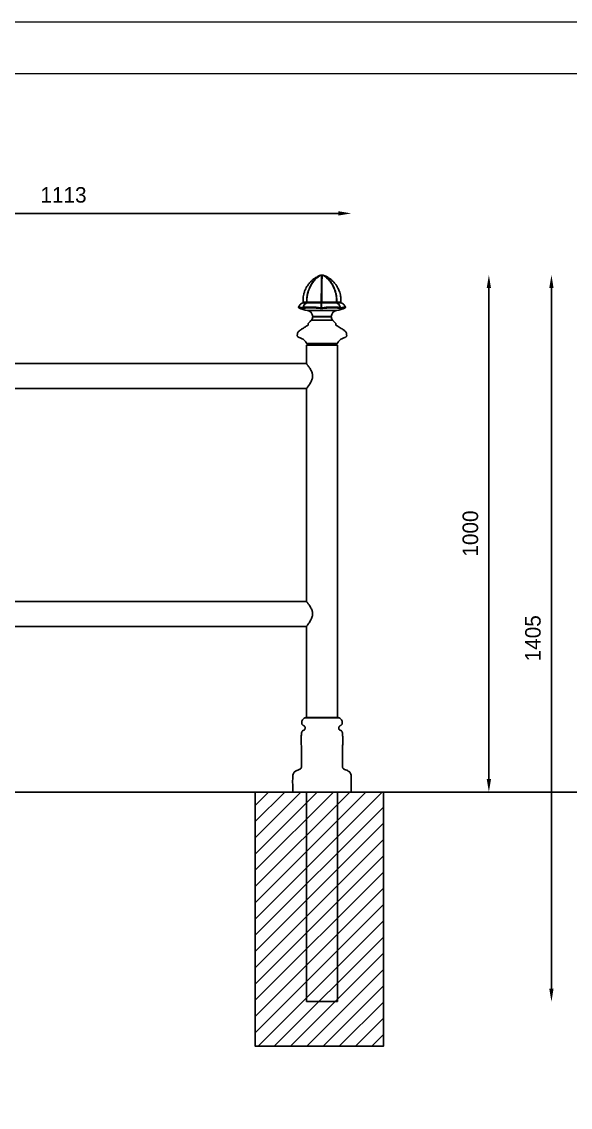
# Model space of a CAD drawing. Header units: millimetres. Extents: x 3225 to 9165, y -3447 to 753.
# Drawn here: x 4286 to 5347, y -1347 to 753 of the extents above; entities that cross this region are included whole.
import ezdxf

# ---------------------------------------------------------------- set-up
doc = ezdxf.new("R2010")
doc.units = ezdxf.units.MM
doc.header["$PDSIZE"] = -1
doc.layers.add('tabelka', color=155, linetype='Continuous')
doc.layers.add('WYMIAR', color=96, linetype='Continuous')
doc.dimstyles.new('1-1', dxfattribs={"dimtxt": 30, "dimasz": 25, "dimexe": 6.25, "dimexo": 30, "dimgap": 20.625, "dimtad": 1, "dimdec": 1, "dimtxsty": 'Standard', "dimcen": 0, "dimclrd": 2, "dimclre": 2, "dimclrt": 2, "dimadec": 0, "dimazin": 0, "dimtfac": 1, "dimtdec": 1, "dimtmove": 0, "dimatfit": 3, "dimfxl": 0, "dimarcsym": 0})

# ---------------------------------------------------------------- blocks, each defined once
blk = doc.blocks.new('*D5')
at = {"layer": 'Defpoints', "color": 0, "transparency": 16777216}
for p in [(4866.9, 263.1), (5189.7, 263.1), (4985.7, -737)]:
    blk.add_point(p, dxfattribs=at)
at = {"layer": 'WYMIAR', "color": 2, "lineweight": -2, "transparency": 16777216}
blk.add_line((5189.7, -712), (5189.7, 238.1), dxfattribs=at)
at = {"layer": 'WYMIAR', "color": 2, "transparency": 16777216}
for points in [[(5185.5, 238.1), (5193.8, 238.1), (5189.7, 263.1)], [(5185.5, -712), (5193.8, -712), (5189.7, -737)]]:
    blk.add_solid(points, dxfattribs=at)
at = {"layer": 'WYMIAR', "color": 2, "transparency": 16777216, "insert": (5154, -237), "char_height": 30, "attachment_point": 5, "rotation": 90}
blk.add_mtext('1000', dxfattribs=at)
blk = doc.blocks.new('*D7')
at = {"layer": 'Defpoints', "color": 0, "transparency": 16777216}
for p in [(4923.6, 382.4), (3810.2, -717.4), (4923.6, -716.1)]:
    blk.add_point(p, dxfattribs=at)
at = {"layer": 'WYMIAR', "color": 2, "lineweight": -2, "transparency": 16777216}
blk.add_line((3835.2, 382.4), (4898.6, 382.4), dxfattribs=at)
at = {"layer": 'WYMIAR', "color": 2, "transparency": 16777216}
for points in [[(3835.2, 386.6), (3835.2, 378.2), (3810.2, 382.4)], [(4898.6, 386.6), (4898.6, 378.2), (4923.6, 382.4)]]:
    blk.add_solid(points, dxfattribs=at)
at = {"layer": 'WYMIAR', "color": 2, "transparency": 16777216, "insert": (4366.9, 418), "char_height": 30, "attachment_point": 5}
blk.add_mtext('1113', dxfattribs=at)
blk = doc.blocks.new('*D9')
at = {"layer": 'Defpoints', "color": 0, "transparency": 16777216}
for p in [(4866.9, 263.1), (5310.7, 263.1), (4897, -1142.4)]:
    blk.add_point(p, dxfattribs=at)
at = {"layer": 'WYMIAR', "color": 2, "lineweight": -2, "transparency": 16777216}
blk.add_line((5310.7, -1117.4), (5310.7, 238.1), dxfattribs=at)
at = {"layer": 'WYMIAR', "color": 2, "transparency": 16777216}
for points in [[(5306.5, 238.1), (5314.8, 238.1), (5310.7, 263.1)], [(5306.5, -1117.4), (5314.8, -1117.4), (5310.7, -1142.4)]]:
    blk.add_solid(points, dxfattribs=at)
at = {"layer": 'WYMIAR', "color": 2, "transparency": 16777216, "insert": (5275, -439.6), "char_height": 30, "attachment_point": 5, "rotation": 90}
blk.add_mtext('1405', dxfattribs=at)

msp = doc.modelspace()

# ---------------------------------------------------------------- hatches: boundary and pattern name
h = msp.add_hatch()
h.set_pattern_fill('ANSI31', color=256, scale=7)
h.paths.add_polyline_path([(3742.86, -737.05), (3990.93, -737.05), (3990.93, -1228.65), (3742.86, -1228.65)])
h.paths.add_polyline_path([(4737.68, -737.05), (4985.75, -737.05), (4985.75, -1228.65), (4737.68, -1228.65)])

# ---------------------------------------------------------------- linework, layer by layer
for p, q in [((4895.17, 194.71), (4838.63, 194.71)), ((4901.95, 198.16), (4902.36, 198.22)), ((4887.41, 175.81), (4846.38, 175.81)), ((4848.9, 182.83), (4848.9, 182.44)), ((4848.9, 182.83), (4884.9, 182.83)), ((4848.9, 182.44), (4884.9, 182.44)), ((4884.9, 182.44), (4884.9, 182.83)), ((4836.75, 127.6), (4836.75, 91.75)), ((4897.05, 127.6), (4836.75, 127.6)), ((4837.31, 130.72), (4896.47, 130.72)), ((4896.47, 130.72), (4896.48, 130.72)), ((4897.05, -593.05), (4897.05, 127.6)), ((4836.75, 91.75), (3897.05, 91.75)), ((3897.05, 43.45), (4836.75, 43.45)), ((4836.75, 43.45), (4836.75, -368.25)), ((4836.75, -368.25), (3897.05, -368.25)), ((3897.05, -416.55), (4836.75, -416.55)), ((4836.75, -416.55), (4836.75, -593.05)), ((4893.86, -593.47), (4833.87, -593.47)), ((4892.84, -593.05), (4835.13, -593.05)), ((4898.67, -593.05), (4892.84, -593.05)), ((4899.92, -593.47), (4893.86, -593.47)), ((3374.34, -737.05), (6397.41, -737.05)), ((4913.03, -737.05), (4810.4, -737.05)), ((4836.75, -737.05), (4836.75, -1142.4)), ((4897.05, -1142.4), (4897.05, -737.05)), ((4923.4, -737.05), (4913.03, -737.05)), ((4897.05, -1142.4), (4836.75, -1142.4))]:
    msp.add_line(p, q)
msp.add_lwpolyline([(4737.68, -737.05), (4985.75, -737.05), (4985.75, -1228.65), (4737.68, -1228.65)], close=True)
for centre, radius, start, end in [((4865.21, 261.9), 1.2, 90.00832, 109.83441), ((4865.15, 263.21), 0.295, 242.14005, 297.85995), ((4865.86, 261.9), 1.2, 90.00969, 116.99553), ((4866.84, 264.17), 1.25, 256.55445, 283.44555), ((4867.86, 261.9), 1.2, 61.58013, 89.99296), ((4868.58, 263.27), 0.356, 244.66187, 295.33813), ((4868.59, 261.9), 1.2, 70.15661, 89.99293), ((4837.68, 206.61), 3.92, 87.13775, 92.86225), ((4865.96, 191.3), 19.23, 88.77455, 91.22545), ((4895.18, 205.64), 4.89, 87.46985, 92.53015), ((4846.91, 251.46), 57.36, 244.58902, 261.70245), ((4829.92, 200.51), 0.84, 258.96383, 281.03617), ((4837.15, 209.68), 0.292, 251.34464, 288.65536), ((4836.9, 182.83), 12, 0, 81.70245), ((4865.71, 203.59), 3.92, 265.05142, 274.94858), ((4865.94, 210.65), 1.27, 261.07801, 278.92199), ((4896.9, 182.83), 12, 98.29755, 180), ((4886.89, 251.46), 57.36, 278.29755, 295.41063), ((4895.69, 209.74), 0.354, 253.06341, 286.93659), ((4902.68, 200.7), 1.04, 260.13203, 279.86797), ((4838.9, 182.44), 10, 318.46802, 0), ((4894.9, 182.44), 10, 180, 221.53198), ((4841.94, 132.6), 5, 202.14041, 270), ((4891.85, 132.6), 5, 270, 337.85959)]:
    msp.add_arc(centre, radius, start, end)
for points, knots in [([(4864.81, 263.01), (4863.91, 262.68), (4862.18, 262.03), (4859.91, 260.98), (4858.1, 260.06), (4856.63, 259.25), (4855.3, 258.46), (4853.93, 257.59), (4851.34, 255.84), (4847.79, 253.02), (4844.31, 249.57), (4841.73, 246.55), (4839.7, 243.87), (4837.53, 240.55), (4835.31, 236.46), (4833.19, 231.49), (4831.62, 226.31), (4830.62, 221.04), (4830.09, 215.96), (4830.21, 212.42), (4830.27, 210.62)], [0, 0, 0, 0, 0.0427162, 0.0822306, 0.1114321, 0.1337304, 0.156712, 0.1807694, 0.2058801, 0.2963854, 0.3823292, 0.4242973, 0.4733099, 0.5321078, 0.6009997, 0.680723, 0.7727161, 0.8421407, 0.9195133, 1, 1, 1, 1]), ([(4837.48, 210.52), (4837.42, 212.58), (4837.29, 216.71), (4838.05, 223.11), (4839.48, 229.63), (4841.83, 236.6), (4845.25, 243.67), (4849.15, 249.43), (4852.82, 253.69), (4855.88, 256.69), (4858.61, 258.95), (4860.61, 260.37), (4862.52, 261.63), (4863.92, 262.37), (4865.02, 262.95)], [0, 0, 0, 0, 0.0951128, 0.1916757, 0.2979547, 0.4058681, 0.5367689, 0.6708159, 0.7418014, 0.8132817, 0.8842485, 0.9196844, 0.9374022, 1, 1, 1, 1]), ([(4853.25, 253.65), (4852.28, 252.57), (4849.54, 249.51), (4845.64, 243.72), (4842.21, 236.69), (4839.86, 229.66), (4838.47, 223.17), (4837.75, 216.74), (4837.83, 212.61), (4837.87, 210.52)], [0, 0, 0, 0, 0.09621667, 0.27257446, 0.45317804, 0.59636696, 0.74175757, 0.86991285, 1, 1, 1, 1]), ([(4864.47, 262.5), (4864.11, 262.3), (4863.13, 261.78), (4861.66, 260.85), (4860.04, 259.73), (4858.11, 258.25), (4855.83, 256.27), (4853.88, 254.37), (4852.85, 253.2), (4852.65, 252.98)], [0, 0, 0, 0, 0.0892975, 0.2369022, 0.3685172, 0.4918445, 0.7164401, 0.9462449, 1, 1, 1, 1]), ([(4865.02, 262.95), (4864.99, 262.96), (4864.93, 262.99), (4864.87, 263.01), (4864.82, 263.03), (4864.79, 263.03), (4864.8, 263.03), (4864.8, 263.03)], [0, 0, 0, 0, 0.1710702, 0.4654704, 0.6832924, 0.959549, 1, 1, 1, 1]), ([(4865.02, 262.95), (4865.23, 263.01), (4865.48, 263.08), (4865.74, 263.08), (4865.78, 263.08)], [0, 0, 0, 0, 0.8486624, 1, 1, 1, 1]), ([(4865.74, 263.1), (4865.64, 263.1), (4865.5, 263.1), (4865.34, 263.1), (4865.3, 263.1), (4865.29, 263.1)], [0, 0, 0, 0, 0.645616, 0.9427851, 1, 1, 1, 1]), ([(4866.55, 262.95), (4866.51, 262.96), (4866.39, 262.99), (4866.22, 263.01), (4866.02, 263.03), (4865.81, 263.03), (4865.63, 263.03), (4865.48, 263.02), (4865.37, 262.99), (4865.31, 262.96), (4865.29, 262.95)], [0, 0, 0, 0, 0.0835668, 0.2273742, 0.3337545, 0.46871, 0.6546251, 0.7552162, 0.8970321, 1, 1, 1, 1]), ([(4865.55, 210.52), (4865.52, 212.58), (4865.47, 216.71), (4865.54, 223.11), (4865.63, 229.63), (4865.73, 236.6), (4865.84, 243.67), (4865.95, 249.43), (4866.05, 253.69), (4866.13, 256.69), (4866.21, 258.95), (4866.29, 260.37), (4866.37, 261.63), (4866.47, 262.37), (4866.55, 262.95)], [0, 0, 0, 0, 0.0951128, 0.1916758, 0.2979548, 0.405868, 0.536769, 0.6708158, 0.7418012, 0.8132821, 0.8842484, 0.9196846, 0.9374024, 1, 1, 1, 1]), ([(4866.14, 263.1), (4866.12, 263.1), (4866.07, 263.1), (4865.98, 263.1), (4865.91, 263.1), (4865.87, 263.1), (4865.86, 263.1), (4865.86, 263.1)], [0, 0, 0, 0, 0.13524269, 0.45159937, 0.72509666, 0.87630005, 1, 1, 1, 1]), ([(4865.86, 263.1), (4865.86, 263.1), (4865.86, 263.1), (4865.88, 263.1), (4865.93, 263.1), (4866.02, 263.1), (4866.12, 263.1), (4866.19, 263.1), (4866.25, 263.1), (4866.38, 263.1), (4866.61, 263.1), (4866.78, 263.1), (4866.88, 263.1)], [0, 0, 0, 0, 0.0146871, 0.0434807, 0.0789377, 0.1802186, 0.2496433, 0.284493, 0.3125908, 0.3704483, 0.6092854, 1, 1, 1, 1]), ([(4866.86, 263.1), (4866.76, 263.1), (4866.62, 263.1), (4866.4, 263.1), (4866.29, 263.1), (4866.21, 263.1), (4866.16, 263.1), (4866.14, 263.1), (4866.14, 263.1)], [0, 0, 0, 0, 0.5461154, 0.7488683, 0.8962941, 0.9426931, 0.9929953, 1, 1, 1, 1]), ([(4867.13, 262.95), (4867.14, 262.37), (4867.16, 261.63), (4867.12, 260.37), (4867.07, 258.95), (4866.97, 256.7), (4866.85, 253.69), (4866.71, 249.48), (4866.57, 243.72), (4866.46, 236.69), (4866.41, 229.66), (4866.41, 223.17), (4866.43, 216.74), (4866.39, 212.61), (4866.37, 210.52)], [0, 0, 0, 0, 0.0625975, 0.0803154, 0.1157516, 0.1867179, 0.2577014, 0.3291837, 0.4600818, 0.5941313, 0.7004107, 0.8083243, 0.9034452, 1, 1, 1, 1]), ([(4866.55, 262.95), (4866.6, 263.01), (4866.69, 263.11), (4866.82, 263.1), (4866.88, 263.1), (4866.88, 263.1)], [0, 0, 0, 0, 0.5031291, 0.9926708, 1, 1, 1, 1]), ([(4866.88, 263.1), (4866.88, 263.1), (4866.92, 263.1), (4867.03, 263.11), (4867.1, 263.01), (4867.13, 262.95)], [0, 0, 0, 0, 0.0073322, 0.4968747, 1, 1, 1, 1]), ([(4866.88, 263.1), (4866.93, 263.1), (4867.02, 263.1), (4867.16, 263.1), (4867.27, 263.1), (4867.36, 263.1), (4867.43, 263.1), (4867.49, 263.1), (4867.53, 263.1), (4867.62, 263.1), (4867.71, 263.1), (4867.8, 263.1), (4867.84, 263.1), (4867.86, 263.1), (4867.86, 263.1), (4867.86, 263.1)], [0, 0, 0, 0, 0.2174829, 0.3881072, 0.5051452, 0.5856551, 0.6662153, 0.6865403, 0.7150804, 0.7502625, 0.8507469, 0.9196881, 0.9542556, 0.9821302, 1, 1, 1, 1]), ([(4868.43, 262.95), (4868.41, 262.96), (4868.36, 262.99), (4868.25, 263.01), (4868.1, 263.03), (4867.92, 263.03), (4867.71, 263.03), (4867.49, 263.02), (4867.31, 262.99), (4867.18, 262.96), (4867.13, 262.95)], [0, 0, 0, 0, 0.0835527, 0.2273627, 0.3337673, 0.4687072, 0.6546142, 0.7552238, 0.8970275, 1, 1, 1, 1]), ([(4867.86, 263.1), (4867.86, 263.1), (4867.86, 263.1), (4867.82, 263.1), (4867.76, 263.1), (4867.68, 263.1), (4867.59, 263.1), (4867.54, 263.1), (4867.52, 263.1)], [0, 0, 0, 0, 0.1222899, 0.2500489, 0.386091, 0.662385, 0.8762422, 1, 1, 1, 1]), ([(4867.92, 263.09), (4867.98, 263.09), (4868.26, 263.08), (4868.53, 263.01), (4868.74, 262.95)], [0, 0, 0, 0, 0.2196964, 1, 1, 1, 1]), ([(4868.09, 263.1), (4868.15, 263.1), (4868.25, 263.1), (4868.38, 263.1), (4868.44, 263.1), (4868.47, 263.1)], [0, 0, 0, 0, 0.4450766, 0.7538638, 1, 1, 1, 1]), ([(4894.96, 210.52), (4895, 212.58), (4895.08, 216.71), (4894.39, 223.11), (4893.05, 229.63), (4890.8, 236.6), (4887.49, 243.67), (4883.7, 249.43), (4880.13, 253.69), (4877.15, 256.69), (4874.5, 258.95), (4872.57, 260.37), (4870.74, 261.63), (4869.44, 262.37), (4868.43, 262.95)], [0, 0, 0, 0, 0.0951128, 0.1916758, 0.2979548, 0.4058682, 0.536769, 0.6708158, 0.741801, 0.8132821, 0.884248, 0.9196846, 0.9374025, 1, 1, 1, 1]), ([(4868.59, 263.1), (4868.59, 263.1), (4868.58, 263.1), (4868.55, 263.1), (4868.51, 263.1), (4868.48, 263.1), (4868.47, 263.1)], [0, 0, 0, 0, 0.4164366, 0.7224138, 0.8934358, 1, 1, 1, 1]), ([(4868.99, 263.03), (4868.99, 263.03), (4868.98, 263.03), (4868.93, 263.02), (4868.86, 263), (4868.78, 262.97), (4868.74, 262.95)], [0, 0, 0, 0, 0.3245532, 0.434627, 0.7160918, 1, 1, 1, 1]), ([(4868.74, 262.95), (4869.8, 262.37), (4871.16, 261.63), (4873.01, 260.37), (4874.95, 258.95), (4877.58, 256.7), (4880.54, 253.69), (4884.05, 249.48), (4887.84, 243.72), (4891.15, 236.69), (4893.45, 229.66), (4894.83, 223.17), (4895.58, 216.74), (4895.45, 212.61), (4895.39, 210.52)], [0, 0, 0, 0, 0.0625978, 0.0803153, 0.1157518, 0.1867178, 0.2577014, 0.3291834, 0.460082, 0.5941312, 0.7004108, 0.8083243, 0.9034452, 1, 1, 1, 1]), ([(4903.53, 210.62), (4903.58, 212.25), (4903.7, 215.47), (4903.29, 220.09), (4902.49, 224.85), (4901.25, 229.52), (4899.6, 233.95), (4897.91, 237.54), (4896.22, 240.57), (4894.47, 243.3), (4892.31, 246.27), (4889.59, 249.47), (4886.31, 252.69), (4883.42, 255.08), (4881.16, 256.72), (4879.53, 257.82), (4877.69, 258.95), (4875.36, 260.25), (4872.42, 261.71), (4870.17, 262.56), (4868.99, 263.01)], [0, 0, 0, 0, 0.0729618, 0.1434328, 0.2062421, 0.2884564, 0.3582549, 0.4168884, 0.4655497, 0.5127619, 0.5614823, 0.62915, 0.6999677, 0.766141, 0.7964177, 0.8247653, 0.8536762, 0.8926707, 0.9436115, 1, 1, 1, 1]), ([(4830.24, 210.61), (4830.24, 210.58), (4830.28, 210.4), (4830.19, 210.1), (4830, 209.78), (4829.78, 209.58), (4829.62, 209.47), (4829.54, 209.45), (4829.54, 209.44)], [0, 0, 0, 0, 0.06377671, 0.37247677, 0.61404197, 0.81549654, 0.98538069, 1, 1, 1, 1]), ([(4830.28, 210.62), (4830.29, 210.62), (4830.32, 210.62), (4830.89, 210.64), (4832.02, 210.64), (4833.67, 210.62), (4835.52, 210.57), (4836.83, 210.54), (4837.48, 210.52)], [0, 0, 0, 0, 0.135354, 0.30276, 0.5038696, 0.7049403, 0.85246, 1, 1, 1, 1]), ([(4837.06, 209.4), (4837.12, 209.46), (4837.25, 209.59), (4837.38, 209.85), (4837.47, 210.18), (4837.48, 210.39), (4837.48, 210.52)], [0, 0, 0, 0, 0.223744, 0.538046, 0.698828, 1, 1, 1, 1]), ([(4837.87, 210.52), (4837.87, 210.51), (4837.88, 210.38), (4837.85, 210.17), (4837.73, 209.85), (4837.53, 209.59), (4837.33, 209.46), (4837.24, 209.4)], [0, 0, 0, 0, 0.0235539, 0.3013906, 0.4621246, 0.7763011, 1, 1, 1, 1]), ([(4837.87, 210.52), (4838.02, 210.54), (4838.35, 210.58), (4839.47, 210.62), (4841.18, 210.64), (4843.42, 210.63), (4845.66, 210.62), (4847.98, 210.62), (4850.31, 210.62), (4853.33, 210.64), (4856.71, 210.64), (4860.02, 210.62), (4863, 210.57), (4864.69, 210.54), (4865.55, 210.52)], [0, 0, 0, 0, 0.0734993, 0.1661914, 0.2617191, 0.35459, 0.4501254, 0.4999852, 0.5803079, 0.6622039, 0.7580768, 0.8570562, 0.9279276, 1, 1, 1, 1]), ([(4865.74, 209.4), (4865.72, 209.46), (4865.65, 209.59), (4865.59, 209.85), (4865.55, 210.18), (4865.55, 210.39), (4865.55, 210.52)], [0, 0, 0, 0, 0.2237402, 0.5380347, 0.7011324, 1, 1, 1, 1]), ([(4866.37, 210.52), (4866.37, 210.52), (4866.37, 210.38), (4866.36, 210.17), (4866.32, 209.85), (4866.24, 209.59), (4866.17, 209.46), (4866.14, 209.4)], [0, 0, 0, 0, 0.021227, 0.2990646, 0.4621184, 0.7763162, 1, 1, 1, 1]), ([(4866.37, 210.52), (4867.22, 210.54), (4869.17, 210.58), (4872.38, 210.62), (4875.89, 210.64), (4879.36, 210.63), (4882.17, 210.62), (4884.68, 210.62), (4886.91, 210.62), (4889.37, 210.64), (4891.61, 210.64), (4893.28, 210.62), (4894.39, 210.57), (4894.77, 210.54), (4894.96, 210.52)], [0, 0, 0, 0, 0.0735029, 0.1676113, 0.2617158, 0.3559016, 0.4501206, 0.4999821, 0.5811021, 0.6622059, 0.7596378, 0.8570515, 0.9285214, 1, 1, 1, 1]), ([(4895.58, 209.4), (4895.5, 209.46), (4895.29, 209.59), (4895.07, 209.9), (4894.96, 210.24), (4894.96, 210.45), (4894.96, 210.52)], [0, 0, 0, 0, 0.2237605, 0.5517053, 0.8302611, 1, 1, 1, 1]), ([(4895.39, 210.52), (4896.52, 210.55), (4898.54, 210.6), (4900.73, 210.63), (4902.28, 210.64), (4903.21, 210.63), (4903.59, 210.61), (4903.53, 210.62), (4903.52, 210.62)], [0, 0, 0, 0, 0.2320484, 0.4135345, 0.5950384, 0.7820536, 0.969135, 1, 1, 1, 1]), ([(4895.39, 210.52), (4895.39, 210.45), (4895.39, 210.24), (4895.46, 209.9), (4895.6, 209.59), (4895.74, 209.46), (4895.79, 209.4)], [0, 0, 0, 0, 0.1697449, 0.4483107, 0.7762734, 1, 1, 1, 1]), ([(4904.26, 209.45), (4904.21, 209.47), (4904.02, 209.55), (4903.77, 209.8), (4903.56, 210.2), (4903.55, 210.48), (4903.55, 210.62)], [0, 0, 0, 0, 0.1072837, 0.427651, 0.7117717, 1, 1, 1, 1]), ([(4821.63, 201.2), (4821.59, 201.1), (4821.51, 200.87), (4821.55, 200.49), (4821.68, 200.17), (4821.85, 199.95), (4821.96, 199.86), (4822, 199.83)], [0, 0, 0, 0, 0.20299689, 0.48115401, 0.70235607, 0.88943663, 1, 1, 1, 1]), ([(4829.68, 209.51), (4828.76, 209.08), (4826.93, 208.22), (4824.64, 206.21), (4822.75, 203.83), (4821.95, 201.97), (4821.55, 201.04)], [0, 0, 0, 0, 0.2512838, 0.4998227, 0.7486468, 1, 1, 1, 1]), ([(4829.76, 199.68), (4828.65, 199.87), (4826.44, 200.26), (4823.97, 200.71), (4822.34, 201.03), (4821.57, 201.19), (4821.69, 201.18), (4821.71, 201.18)], [0, 0, 0, 0, 0.2255112, 0.4510344, 0.6849766, 0.9189243, 1, 1, 1, 1]), ([(4822.3, 199.67), (4822.28, 199.68), (4822.24, 199.68), (4822.44, 199.63), (4822.99, 199.52), (4824.62, 199.21), (4827.09, 198.77), (4829.47, 198.36), (4830.68, 198.16)], [0, 0, 0, 0, 0.0575115, 0.0931792, 0.3037285, 0.5204195, 0.7558146, 1, 1, 1, 1]), ([(4837.06, 209.4), (4836.38, 209.4), (4835.02, 209.4), (4833.1, 209.4), (4831.38, 209.41), (4830.19, 209.42), (4829.58, 209.44), (4829.55, 209.44), (4829.54, 209.44)], [0, 0, 0, 0, 0.1470791, 0.2941451, 0.4955275, 0.6969383, 0.8643393, 1, 1, 1, 1]), ([(4830.68, 198.16), (4830.67, 198.16), (4830.52, 198.22), (4830.24, 198.39), (4829.99, 198.65), (4829.82, 198.95), (4829.72, 199.25), (4829.73, 199.53), (4829.76, 199.67), (4829.76, 199.68)], [0, 0, 0, 0, 0.0124709, 0.2575234, 0.505073, 0.5650859, 0.7787751, 0.9863301, 1, 1, 1, 1]), ([(4829.76, 199.68), (4829.8, 199.83), (4830.1, 200.96), (4830.9, 202.97), (4832.41, 205.46), (4834.3, 207.52), (4835.91, 208.75), (4836.87, 209.3), (4837.06, 209.4)], [0, 0, 0, 0, 0.0367663, 0.2695884, 0.5024101, 0.7241697, 0.9459394, 1, 1, 1, 1]), ([(4830.08, 199.68), (4830.08, 199.67), (4830.04, 199.53), (4830.02, 199.25), (4830.08, 198.95), (4830.19, 198.65), (4830.36, 198.39), (4830.56, 198.22), (4830.67, 198.16), (4830.68, 198.16)], [0, 0, 0, 0, 0.0136607, 0.2212196, 0.4349163, 0.4949275, 0.7424871, 0.9875314, 1, 1, 1, 1]), ([(4837.24, 209.4), (4837.06, 209.3), (4836.13, 208.75), (4834.56, 207.52), (4832.79, 205.55), (4831.4, 203.3), (4830.62, 201.47), (4830.23, 200.24), (4830.12, 199.83), (4830.08, 199.68)], [0, 0, 0, 0, 0.05404846, 0.27576084, 0.49745973, 0.70063963, 0.90381191, 0.96324203, 1, 1, 1, 1]), ([(4865.37, 199.68), (4863.73, 199.87), (4860.45, 200.26), (4855.33, 200.71), (4850.25, 201.04), (4845.37, 201.21), (4842.15, 201.21), (4839.28, 201.14), (4836.72, 201.01), (4833.75, 200.7), (4831.41, 200.25), (4830.52, 199.87), (4830.08, 199.68)], [0, 0, 0, 0, 0.1089045, 0.2178135, 0.3307901, 0.4437679, 0.5557335, 0.5741046, 0.6784098, 0.7827125, 0.8913592, 1, 1, 1, 1]), ([(4830.68, 198.16), (4831.09, 198.36), (4831.92, 198.76), (4834.32, 199.22), (4837.47, 199.54), (4841.26, 199.7), (4844.4, 199.7), (4847.53, 199.64), (4850.72, 199.52), (4855.48, 199.22), (4860.6, 198.77), (4864, 198.36), (4865.73, 198.16)], [0, 0, 0, 0, 0.1111962, 0.2262401, 0.3342279, 0.4459614, 0.5543842, 0.571248, 0.6707972, 0.7732504, 0.8845483, 1, 1, 1, 1]), ([(4865.74, 209.4), (4864.88, 209.4), (4863.14, 209.4), (4860.11, 209.4), (4856.68, 209.41), (4853.19, 209.42), (4850.03, 209.44), (4847.61, 209.44), (4845.23, 209.44), (4842.92, 209.43), (4840.63, 209.41), (4838.86, 209.4), (4837.72, 209.4), (4837.39, 209.4), (4837.24, 209.4)], [0, 0, 0, 0, 0.0706735, 0.1425449, 0.2385617, 0.3377533, 0.418054, 0.5000149, 0.549852, 0.642823, 0.7384638, 0.8312597, 0.9269206, 1, 1, 1, 1]), ([(4865.37, 199.68), (4865.37, 199.83), (4865.38, 200.96), (4865.41, 202.97), (4865.48, 205.46), (4865.58, 207.52), (4865.67, 208.75), (4865.73, 209.3), (4865.74, 209.4)], [0, 0, 0, 0, 0.0367671, 0.2695876, 0.5024109, 0.7241687, 0.945937, 1, 1, 1, 1]), ([(4865.73, 198.16), (4865.73, 198.16), (4865.68, 198.22), (4865.6, 198.39), (4865.51, 198.65), (4865.44, 198.95), (4865.39, 199.25), (4865.37, 199.53), (4865.37, 199.67), (4865.37, 199.68)], [0, 0, 0, 0, 0.01245238, 0.25751052, 0.50506146, 0.56507583, 0.77877667, 0.98633494, 1, 1, 1, 1]), ([(4865.73, 198.16), (4867.41, 198.35), (4870.76, 198.75), (4875.97, 199.23), (4881.07, 199.54), (4885.92, 199.7), (4889.14, 199.7), (4892.02, 199.64), (4894.63, 199.52), (4897.8, 199.21), (4900.38, 198.75), (4901.43, 198.36), (4901.95, 198.16)], [0, 0, 0, 0, 0.1131651, 0.2262007, 0.3360734, 0.4459495, 0.5543925, 0.571259, 0.6722762, 0.7732914, 0.8865804, 1, 1, 1, 1]), ([(4866.05, 199.68), (4866.04, 199.67), (4866.04, 199.53), (4866.02, 199.25), (4865.97, 198.95), (4865.91, 198.65), (4865.84, 198.39), (4865.77, 198.22), (4865.73, 198.16), (4865.73, 198.16)], [0, 0, 0, 0, 0.0136642, 0.2212215, 0.4349203, 0.4949367, 0.7424828, 0.9875421, 1, 1, 1, 1]), ([(4866.14, 209.4), (4866.14, 209.3), (4866.14, 208.75), (4866.13, 207.52), (4866.1, 205.55), (4866.08, 203.3), (4866.06, 201.47), (4866.05, 200.24), (4866.05, 199.83), (4866.05, 199.68)], [0, 0, 0, 0, 0.0540492, 0.2757602, 0.4974609, 0.7006393, 0.903812, 0.9632424, 1, 1, 1, 1]), ([(4902.51, 199.68), (4901.97, 199.87), (4900.91, 200.26), (4898.24, 200.71), (4894.85, 201.04), (4890.76, 201.21), (4887.43, 201.21), (4884.09, 201.14), (4880.72, 201.01), (4875.87, 200.7), (4870.89, 200.25), (4867.66, 199.87), (4866.05, 199.68)], [0, 0, 0, 0, 0.108904, 0.2178139, 0.3307896, 0.4437676, 0.5557327, 0.5741054, 0.6784092, 0.7827127, 0.8913594, 1, 1, 1, 1]), ([(4895.58, 209.4), (4895.39, 209.4), (4895.01, 209.4), (4893.89, 209.4), (4892.18, 209.41), (4889.88, 209.42), (4887.34, 209.44), (4885.04, 209.44), (4882.45, 209.44), (4879.55, 209.43), (4875.96, 209.41), (4872.32, 209.4), (4869.01, 209.4), (4867.01, 209.4), (4866.14, 209.4)], [0, 0, 0, 0, 0.0712777, 0.1425495, 0.2401436, 0.3377515, 0.4188772, 0.5000178, 0.5498568, 0.6441749, 0.7384671, 0.8326904, 0.926918, 1, 1, 1, 1]), ([(4902.51, 199.68), (4902.44, 199.92), (4902.14, 201.09), (4901.35, 203.09), (4899.98, 205.42), (4898.32, 207.37), (4896.92, 208.54), (4895.98, 209.16), (4895.69, 209.34), (4895.58, 209.4)], [0, 0, 0, 0, 0.05726368, 0.27982279, 0.50238406, 0.70604377, 0.9097074, 0.9677716, 1, 1, 1, 1]), ([(4904.26, 209.44), (4904.27, 209.44), (4904.34, 209.44), (4903.94, 209.43), (4902.96, 209.42), (4901.34, 209.4), (4899.05, 209.4), (4896.96, 209.4), (4895.79, 209.4)], [0, 0, 0, 0, 0.02988269, 0.21723867, 0.40453859, 0.58654159, 0.76853019, 1, 1, 1, 1]), ([(4895.79, 209.4), (4895.9, 209.34), (4896.79, 208.82), (4898.37, 207.62), (4900.24, 205.53), (4901.7, 203.09), (4902.49, 201.09), (4902.8, 199.92), (4902.86, 199.68)], [0, 0, 0, 0, 0.0322395, 0.2648714, 0.4974908, 0.7201072, 0.9427228, 1, 1, 1, 1]), ([(4901.95, 198.16), (4901.95, 198.16), (4902.06, 198.22), (4902.25, 198.39), (4902.41, 198.65), (4902.52, 198.95), (4902.57, 199.25), (4902.54, 199.53), (4902.51, 199.67), (4902.51, 199.68)], [0, 0, 0, 0, 0.0124517, 0.2575098, 0.5050642, 0.5650813, 0.7787771, 0.9863346, 1, 1, 1, 1]), ([(4902.86, 199.68), (4902.86, 199.67), (4902.89, 199.53), (4902.9, 199.25), (4902.79, 198.95), (4902.63, 198.65), (4902.38, 198.39), (4902.11, 198.22), (4901.96, 198.16), (4901.95, 198.16)], [0, 0, 0, 0, 0.0136698, 0.2212272, 0.4349202, 0.4949428, 0.7424934, 0.9875432, 1, 1, 1, 1]), ([(4902.36, 198.22), (4903.45, 198.4), (4905.81, 198.78), (4908.5, 199.22), (4910.44, 199.53), (4911.43, 199.69), (4911.43, 199.67), (4911.47, 199.67), (4911.48, 199.67)], [0, 0, 0, 0, 0.1931166, 0.4189838, 0.6309994, 0.8503685, 0.9339376, 1, 1, 1, 1]), ([(4912.08, 201.18), (4912.09, 201.19), (4912.11, 201.2), (4911.7, 201.14), (4910.91, 201.01), (4909.02, 200.7), (4906.38, 200.25), (4904.03, 199.87), (4902.86, 199.68)], [0, 0, 0, 0, 0.14081377, 0.17634379, 0.37806324, 0.57977882, 0.78989403, 1, 1, 1, 1]), ([(4912.24, 201.04), (4911.84, 201.97), (4911.04, 203.83), (4909.15, 206.21), (4906.86, 208.22), (4905.03, 209.08), (4904.11, 209.51)], [0, 0, 0, 0, 0.2513532, 0.5001773, 0.7487162, 1, 1, 1, 1]), ([(4911.79, 199.83), (4911.84, 199.87), (4911.97, 199.97), (4912.16, 200.24), (4912.27, 200.63), (4912.27, 200.98), (4912.18, 201.16), (4912.16, 201.21)], [0, 0, 0, 0, 0.12007166, 0.35171505, 0.61429631, 0.89280736, 1, 1, 1, 1]), ([(4846.37, 175.86), (4846.23, 175.68), (4845.52, 174.77), (4844.17, 173.6), (4842.62, 172.08), (4841.38, 170.71), (4840.27, 169.3), (4840.12, 167.9), (4840.19, 166.99), (4840.23, 166.29), (4839.61, 165.77), (4838.78, 165.41), (4836.4, 163.98), (4832.65, 161.39), (4828.07, 158.81), (4824.42, 156.6), (4821.96, 154.41), (4820.27, 152.13), (4819.44, 149.94), (4819.2, 148.29), (4819.15, 146.84), (4819.1, 145.58), (4819.63, 144.09), (4821.14, 142.97), (4823.38, 141.92), (4826.68, 140.9), (4830.65, 138.92), (4833.83, 136.17), (4835.82, 133.53), (4836.85, 131.91), (4837.21, 130.89), (4837.29, 130.65)], [0, 0, 0, 0, 0.0100209, 0.0513971, 0.0789964, 0.1065278, 0.1339536, 0.1570281, 0.1662128, 0.1751921, 0.1866334, 0.1983686, 0.2165239, 0.3090193, 0.4016724, 0.4501036, 0.4984758, 0.5472375, 0.5744938, 0.601932, 0.6206786, 0.6394815, 0.657393, 0.6885239, 0.7193787, 0.7680253, 0.8413308, 0.9153565, 0.9523195, 0.9885438, 1, 1, 1, 1]), ([(4896.5, 130.68), (4896.59, 130.91), (4896.96, 131.91), (4897.97, 133.53), (4899.97, 136.17), (4903.14, 138.93), (4906.77, 140.71), (4909.64, 141.71), (4911.47, 142.36), (4913.03, 143.24), (4914.22, 144.23), (4914.69, 145.58), (4914.65, 146.84), (4914.59, 148.29), (4914.36, 149.94), (4913.55, 152.09), (4911.93, 154.29), (4909.61, 156.41), (4906.97, 158.09), (4903.72, 159.89), (4900.05, 162.16), (4896.93, 164.31), (4894.86, 165.46), (4894.04, 165.88), (4893.53, 166.39), (4893.64, 167.17), (4893.65, 168.07), (4893.47, 169.39), (4892.41, 170.71), (4891.18, 172.08), (4889.62, 173.6), (4888.27, 174.77), (4887.56, 175.68), (4887.43, 175.86)], [0, 0, 0, 0, 0.0110125, 0.0472505, 0.0842274, 0.1582809, 0.2316141, 0.2625587, 0.2935165, 0.3178144, 0.3423699, 0.3602882, 0.3790982, 0.3978518, 0.4253004, 0.4525669, 0.4991454, 0.5453687, 0.5915799, 0.638007, 0.7107115, 0.7834286, 0.8066286, 0.8157918, 0.8248267, 0.8363134, 0.8479046, 0.8660897, 0.8935258, 0.9210676, 0.9486772, 0.9900691, 1, 1, 1, 1]), ([(4836.78, 91.72), (4836.77, 91.73), (4836.71, 91.8), (4836.97, 91.48), (4837.54, 90.76), (4838.43, 89.63), (4839.59, 88.11), (4841.07, 86.1), (4842.82, 83.59), (4844.67, 80.66), (4846.4, 77.46), (4847.69, 74.39), (4848.5, 71.43), (4848.82, 69.27), (4848.84, 67.98), (4848.85, 67.6)], [0, 0, 0, 0, 0.0154811, 0.1009257, 0.1794712, 0.2599502, 0.3459266, 0.4336449, 0.537269, 0.6430251, 0.738909, 0.8369661, 0.9037405, 0.9722727, 1, 1, 1, 1]), ([(4848.85, 67.6), (4848.81, 66.71), (4848.73, 64.9), (4848.06, 61.97), (4846.93, 58.91), (4845.24, 55.51), (4843.16, 52.11), (4841.08, 49.12), (4839.35, 46.79), (4838.11, 45.18), (4837.27, 44.11), (4836.81, 43.53), (4836.79, 43.51), (4836.78, 43.5)], [0, 0, 0, 0, 0.0666088, 0.1353724, 0.2257699, 0.3186553, 0.4419731, 0.568848, 0.6677789, 0.7692909, 0.8520392, 0.9370807, 1, 1, 1, 1]), ([(4836.78, -368.28), (4836.77, -368.27), (4836.71, -368.2), (4836.97, -368.52), (4837.54, -369.24), (4838.43, -370.37), (4839.59, -371.89), (4841.07, -373.9), (4842.82, -376.41), (4844.67, -379.34), (4846.4, -382.54), (4847.69, -385.61), (4848.5, -388.57), (4848.82, -390.73), (4848.84, -392.02), (4848.85, -392.4)], [0, 0, 0, 0, 0.0154944, 0.1009379, 0.1794821, 0.25996, 0.3459355, 0.4336533, 0.5372761, 0.6430301, 0.7389137, 0.8369684, 0.9037428, 0.9722738, 1, 1, 1, 1]), ([(4848.85, -392.4), (4848.81, -393.29), (4848.73, -395.1), (4848.06, -398.03), (4846.93, -401.09), (4845.24, -404.49), (4843.16, -407.89), (4841.08, -410.88), (4839.35, -413.21), (4838.11, -414.82), (4837.27, -415.89), (4836.81, -416.47), (4836.79, -416.49), (4836.78, -416.5)], [0, 0, 0, 0, 0.0666099, 0.1353745, 0.2257738, 0.3186606, 0.4419791, 0.5688563, 0.6677882, 0.7693015, 0.8520506, 0.9370933, 1, 1, 1, 1]), ([(4833.87, -593.47), (4832.9, -594.04), (4831.06, -595.09), (4829.14, -597.48), (4828, -600.06), (4827.58, -602.65), (4827.77, -604.77), (4828.28, -606.22), (4828.96, -607.05), (4830.03, -607.71), (4831.42, -608.36), (4832.96, -609.27), (4834.2, -610.74), (4834.69, -612.78), (4834.12, -614.95), (4832.9, -616.75), (4831.21, -617.95), (4829.43, -618.52), (4828.2, -619.8), (4827.55, -621.36), (4827.14, -623.6), (4827.03, -626.44), (4826.83, -630.11), (4826.79, -634.36), (4826.81, -639.35), (4826.89, -644.93), (4827, -650.81), (4827.13, -656.82), (4827.26, -662.73), (4827.36, -668.29), (4827.43, -673.26), (4827.43, -677.42), (4827.38, -680.64), (4827.2, -683.07), (4827.22, -685.19), (4827.37, -687.26), (4827.2, -689.42), (4826.14, -691.5), (4823.96, -692.95), (4821.29, -694.07), (4818.55, -695.17), (4815.96, -696.3), (4813.71, -697.67), (4811.92, -699.75), (4810.84, -702.69), (4810.4, -706.27), (4810.23, -710.31), (4810.15, -714.61), (4810.17, -719.27), (4810.23, -724.49), (4810.33, -730.48), (4810.37, -734.75), (4810.4, -737.05)], [0, 0, 0, 0, 0.02083311, 0.03923812, 0.05606406, 0.07317024, 0.08766214, 0.09539093, 0.10151127, 0.10716302, 0.11882538, 0.13010795, 0.14034147, 0.1539563, 0.16744254, 0.18101837, 0.19385854, 0.20537522, 0.21552579, 0.22577936, 0.23656462, 0.25787198, 0.27879846, 0.30512852, 0.3372944, 0.37209894, 0.40922966, 0.44718613, 0.48446738, 0.51957276, 0.5510019, 0.57725737, 0.59730198, 0.61109552, 0.62288844, 0.63670339, 0.64995647, 0.66287903, 0.67878533, 0.69746276, 0.71720349, 0.73391974, 0.75029957, 0.76594163, 0.7840733, 0.80790279, 0.83312053, 0.85959262, 0.88818784, 0.9202382, 0.95706809, 1, 1, 1, 1]), ([(4835.13, -593.05), (4834.93, -593.1), (4834.5, -593.23), (4834.09, -593.39), (4833.87, -593.47)], [0, 0, 0, 0, 0.4652544, 1, 1, 1, 1]), ([(4899.92, -593.47), (4899.65, -593.37), (4899.24, -593.21), (4898.81, -593.09), (4898.67, -593.05)], [0, 0, 0, 0, 0.6546032, 1, 1, 1, 1]), ([(4923.4, -737.05), (4923.42, -734.75), (4923.47, -730.48), (4923.56, -724.49), (4923.63, -719.27), (4923.64, -714.61), (4923.56, -710.31), (4923.39, -706.27), (4922.95, -702.69), (4921.88, -699.75), (4920.09, -697.67), (4917.6, -696.17), (4914.4, -694.82), (4911.28, -693.6), (4908.78, -692.33), (4907.36, -691), (4906.56, -689.21), (4906.42, -687.08), (4906.62, -684.7), (4906.53, -682.2), (4906.37, -679.25), (4906.36, -675.54), (4906.4, -670.18), (4906.53, -663.34), (4906.7, -655.31), (4906.87, -647.19), (4906.98, -640.09), (4907, -634.36), (4906.97, -630.11), (4906.77, -626.44), (4906.65, -623.6), (4906.25, -621.36), (4905.6, -619.8), (4904.37, -618.52), (4902.58, -617.95), (4900.9, -616.75), (4899.67, -614.95), (4899.1, -612.78), (4899.59, -610.74), (4900.84, -609.27), (4902.38, -608.36), (4903.76, -607.71), (4904.84, -607.05), (4905.52, -606.22), (4906.03, -604.77), (4906.21, -602.65), (4905.79, -600.06), (4904.65, -597.48), (4902.73, -595.09), (4900.9, -594.04), (4899.92, -593.47)], [0, 0, 0, 0, 0.0429289, 0.0797563, 0.1118044, 0.1403976, 0.1668679, 0.1920839, 0.2159118, 0.2340421, 0.249683, 0.2660617, 0.2878299, 0.3145688, 0.3285907, 0.3400433, 0.3500976, 0.3644307, 0.3793802, 0.3947891, 0.4110249, 0.43447, 0.4641969, 0.5110287, 0.5623289, 0.614196, 0.6627291, 0.6948927, 0.721221, 0.742146, 0.7634519, 0.7742364, 0.7844892, 0.7946391, 0.806155, 0.8189943, 0.8325692, 0.8460545, 0.8596684, 0.8699012, 0.881183, 0.8928445, 0.8984959, 0.9046158, 0.9123439, 0.9268348, 0.9439398, 0.9607646, 0.9791683, 1, 1, 1, 1])]:
    msp.add_open_spline(points, degree=3, knots=knots)
at = {"layer": 'tabelka', "lineweight": 5}
for points in [[(3225.1, 753.16), (9165.1, 753.16), (9165.1, -3446.84), (3225.1, -3446.84)], [(3325.1, 653.16), (9065.1, 653.16), (9065.1, -3346.84), (3325.1, -3346.84)]]:
    msp.add_lwpolyline(points, close=True, dxfattribs=at)

# ---------------------------------------------------------------- dimensions: what is measured, and where the dimension line sits
at = {"layer": 'WYMIAR'}
dim = msp.add_linear_dim(base=(4923.63, 382.4), p1=(3810.16, -717.42), p2=(4923.63, -716.12), text='1113', dimstyle='1-1', override={"dimse1": 1, "dimse2": 1}, dxfattribs=at)
dim.commit()
dim.dimension.update_dxf_attribs({"geometry": '*D7', "text_midpoint": (4366.9, 418.03)})
for base, p1, text, picture, middle in [((5189.66, 263.1), (4985.75, -737.05), '1000', '*D5', (5154.03, -236.97)), ((5310.65, 263.1), (4897.05, -1142.4), '1405', '*D9', (5275.03, -439.65))]:
    dim = msp.add_linear_dim(base=base, p1=p1, p2=(4866.86, 263.1), angle=90, text=text, dimstyle='1-1', override={"dimse1": 1, "dimse2": 1}, dxfattribs=at)
    dim.commit()
    dim.dimension.update_dxf_attribs({"geometry": picture, "text_midpoint": middle})

doc.saveas('drawing.dxf')
